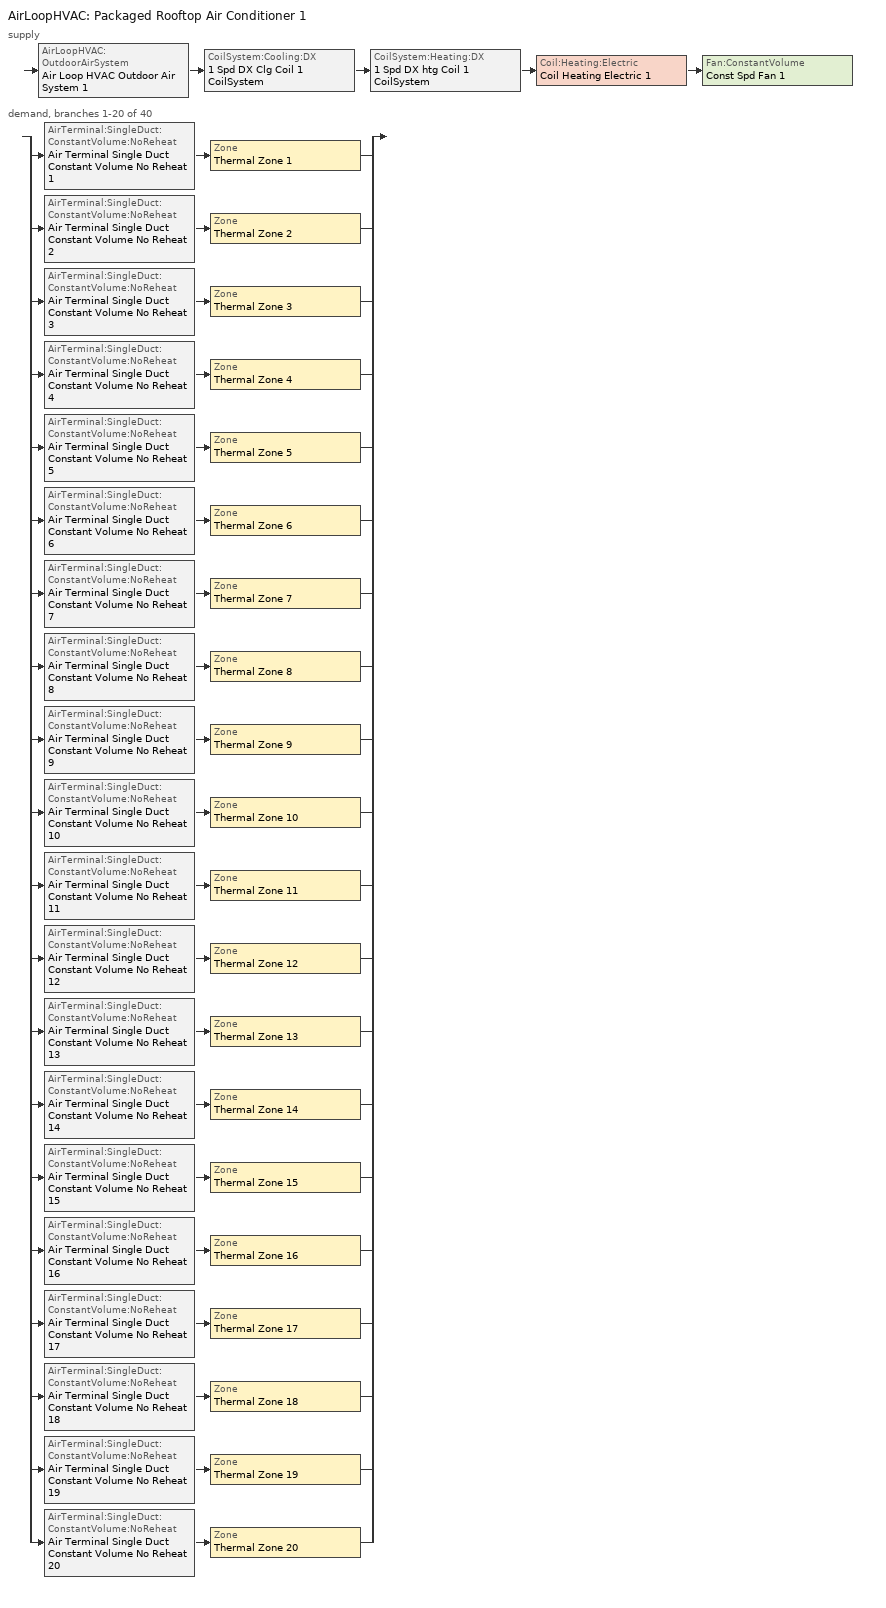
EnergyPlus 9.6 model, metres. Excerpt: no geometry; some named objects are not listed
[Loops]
AirLoopHVAC 'Packaged Rooftop Air Conditioner 1'
 supply: AirLoopHVAC:OutdoorAirSystem 'Air Loop HVAC Outdoor Air System 1' > CoilSystem:Cooling:DX '1 Spd DX Clg Coil 1 CoilSystem' > CoilSystem:Heating:DX '1 Spd DX htg Coil 1 CoilSystem' > Coil:Heating:Electric 'Coil Heating Electric 1' > Fan:ConstantVolume 'Const Spd Fan 1'
 demand, branches 1-20 of 40: split
  | AirTerminal:SingleDuct:ConstantVolume:NoReheat 'Air Terminal Single Duct Constant Volume No Reheat 1' > Zone 'Thermal Zone 1'
  | AirTerminal:SingleDuct:ConstantVolume:NoReheat 'Air Terminal Single Duct Constant Volume No Reheat 2' > Zone 'Thermal Zone 2'
  | AirTerminal:SingleDuct:ConstantVolume:NoReheat 'Air Terminal Single Duct Constant Volume No Reheat 3' > Zone 'Thermal Zone 3'
  | AirTerminal:SingleDuct:ConstantVolume:NoReheat 'Air Terminal Single Duct Constant Volume No Reheat 4' > Zone 'Thermal Zone 4'
  | AirTerminal:SingleDuct:ConstantVolume:NoReheat 'Air Terminal Single Duct Constant Volume No Reheat 5' > Zone 'Thermal Zone 5'
  | AirTerminal:SingleDuct:ConstantVolume:NoReheat 'Air Terminal Single Duct Constant Volume No Reheat 6' > Zone 'Thermal Zone 6'
  | AirTerminal:SingleDuct:ConstantVolume:NoReheat 'Air Terminal Single Duct Constant Volume No Reheat 7' > Zone 'Thermal Zone 7'
  | AirTerminal:SingleDuct:ConstantVolume:NoReheat 'Air Terminal Single Duct Constant Volume No Reheat 8' > Zone 'Thermal Zone 8'
  | AirTerminal:SingleDuct:ConstantVolume:NoReheat 'Air Terminal Single Duct Constant Volume No Reheat 9' > Zone 'Thermal Zone 9'
  | AirTerminal:SingleDuct:ConstantVolume:NoReheat 'Air Terminal Single Duct Constant Volume No Reheat 10' > Zone 'Thermal Zone 10'
  | AirTerminal:SingleDuct:ConstantVolume:NoReheat 'Air Terminal Single Duct Constant Volume No Reheat 11' > Zone 'Thermal Zone 11'
  | AirTerminal:SingleDuct:ConstantVolume:NoReheat 'Air Terminal Single Duct Constant Volume No Reheat 12' > Zone 'Thermal Zone 12'
  | AirTerminal:SingleDuct:ConstantVolume:NoReheat 'Air Terminal Single Duct Constant Volume No Reheat 13' > Zone 'Thermal Zone 13'
  | AirTerminal:SingleDuct:ConstantVolume:NoReheat 'Air Terminal Single Duct Constant Volume No Reheat 14' > Zone 'Thermal Zone 14'
  | AirTerminal:SingleDuct:ConstantVolume:NoReheat 'Air Terminal Single Duct Constant Volume No Reheat 15' > Zone 'Thermal Zone 15'
  | AirTerminal:SingleDuct:ConstantVolume:NoReheat 'Air Terminal Single Duct Constant Volume No Reheat 16' > Zone 'Thermal Zone 16'
  | AirTerminal:SingleDuct:ConstantVolume:NoReheat 'Air Terminal Single Duct Constant Volume No Reheat 17' > Zone 'Thermal Zone 17'
  | AirTerminal:SingleDuct:ConstantVolume:NoReheat 'Air Terminal Single Duct Constant Volume No Reheat 18' > Zone 'Thermal Zone 18'
  | AirTerminal:SingleDuct:ConstantVolume:NoReheat 'Air Terminal Single Duct Constant Volume No Reheat 19' > Zone 'Thermal Zone 19'
  | AirTerminal:SingleDuct:ConstantVolume:NoReheat 'Air Terminal Single Duct Constant Volume No Reheat 20' > Zone 'Thermal Zone 20'
[Controller:MechanicalVentilation]
Controller Mechanical Ventilation 1: Availability Schedule=Always On Discrete; Demand Controlled Ventilation=No; System Outdoor Air Method=ZoneSum; Zone or ZoneList Name 1=Thermal Zone 1; Design Specification Outdoor Air Object Name 1=Ventilation 1; Zone or ZoneList Name 2=Thermal Zone 2; Design Specification Outdoor Air Object Name 2=Ventilation 2; Zone or ZoneList Name 3=Thermal Zone 3; Design Specification Outdoor Air Object Name 3=Ventilation 3; Zone or ZoneList Name 4=Thermal Zone 4; Design Specification Outdoor Air Object Name 4=Ventilation 4; Zone or ZoneList Name 5=Thermal Zone 5; Design Specification Outdoor Air Object Name 5=Ventilation 5; Zone or ZoneList Name 6=Thermal Zone 6; Design Specification Outdoor Air Object Name 6=Ventilation 6; Zone or ZoneList Name 7=Thermal Zone 7; Design Specification Outdoor Air Object Name 7=Ventilation 7; Zone or ZoneList Name 8=Thermal Zone 8; Design Specification Outdoor Air Object Name 8=Ventilation 8; Zone or ZoneList Name 9=Thermal Zone 9; Design Specification Outdoor Air Object Name 9=Ventilation 9; Zone or ZoneList Name 10=Thermal Zone 10; Design Specification Outdoor Air Object Name 10=Ventilation 10; Zone or ZoneList Name 11=Thermal Zone 11; Design Specification Outdoor Air Object Name 11=Ventilation 11; Zone or ZoneList Name 12=Thermal Zone 12; Design Specification Outdoor Air Object Name 12=Ventilation 12; Zone or ZoneList Name 13=Thermal Zone 13; Design Specification Outdoor Air Object Name 13=Ventilation 13; Zone or ZoneList Name 14=Thermal Zone 14; Design Specification Outdoor Air Object Name 14=Ventilation 14; Zone or ZoneList Name 15=Thermal Zone 15; Design Specification Outdoor Air Object Name 15=Ventilation 15; Zone or ZoneList Name 16=Thermal Zone 16; Design Specification Outdoor Air Object Name 16=Ventilation 16; Zone or ZoneList Name 17=Thermal Zone 17; Design Specification Outdoor Air Object Name 17=Ventilation 17; Zone or ZoneList Name 18=Thermal Zone 18; Design Specification Outdoor Air Object Name 18=Ventilation 18; Zone or ZoneList Name 19=Thermal Zone 19; Design Specification Outdoor Air Object Name 19=Ventilation 19; Zone or ZoneList Name 20=Thermal Zone 20; Design Specification Outdoor Air Object Name 20=Ventilation 20; Zone or ZoneList Name 21=Thermal Zone 21; Design Specification Outdoor Air Object Name 21=Ventilation 21; Zone or ZoneList Name 22=Thermal Zone 22; Design Specification Outdoor Air Object Name 22=Ventilation 22; Zone or ZoneList Name 23=Thermal Zone 23; Design Specification Outdoor Air Object Name 23=Ventilation 23; Zone or ZoneList Name 24=Thermal Zone 24; Design Specification Outdoor Air Object Name 24=Ventilation 24; Zone or ZoneList Name 25=Thermal Zone 25; Design Specification Outdoor Air Object Name 25=Ventilation 25; Zone or ZoneList Name 26=Thermal Zone 26; Design Specification Outdoor Air Object Name 26=Ventilation 26; Zone or ZoneList Name 27=Thermal Zone 27; Design Specification Outdoor Air Object Name 27=Ventilation 27; Zone or ZoneList Name 28=Thermal Zone 28; Design Specification Outdoor Air Object Name 28=Ventilation 28; Zone or ZoneList Name 29=Thermal Zone 29; Design Specification Outdoor Air Object Name 29=Ventilation 29; Zone or ZoneList Name 30=Thermal Zone 30; Design Specification Outdoor Air Object Name 30=Ventilation 30; Zone or ZoneList Name 31=Thermal Zone 31; Design Specification Outdoor Air Object Name 31=Ventilation 31; Zone or ZoneList Name 32=Thermal Zone 32; Design Specification Outdoor Air Object Name 32=Ventilation 32; Zone or ZoneList Name 33=Thermal Zone 33; Design Specification Outdoor Air Object Name 33=Ventilation 33; Zone or ZoneList Name 34=Thermal Zone 34; Design Specification Outdoor Air Object Name 34=Ventilation 34; Zone or ZoneList Name 35=Thermal Zone 35; Design Specification Outdoor Air Object Name 35=Ventilation 35; Zone or ZoneList Name 36=Thermal Zone 36; Design Specification Outdoor Air Object Name 36=Ventilation 36; Zone or ZoneList Name 37=Thermal Zone 37; Design Specification Outdoor Air Object Name 37=Ventilation 37; Zone or ZoneList Name 38=Thermal Zone 38; Design Specification Outdoor Air Object Name 38=Ventilation 38; Zone or ZoneList Name 39=Thermal Zone 39; Design Specification Outdoor Air Object Name 39=Ventilation 39; Zone or ZoneList Name 40=Thermal Zone 40; Design Specification Outdoor Air Object Name 40=Ventilation 40
[AirLoopHVAC]
Packaged Rooftop Air Conditioner 1: Design Supply Air Flow Rate m3/s=AutoSize; Design Return Air Flow Fraction of Supply Air Flow=1
[Sizing:System]
Packaged Rooftop Air Conditioner 1: Type of Load to Size On=Sensible; Design Outdoor Air Flow Rate m3/s=Autosize; Central Heating Maximum System Air Flow Ratio=0.3; Preheat Design Temperature C=7; Preheat Design Humidity Ratio kgWater/kgDryAir=0.008; Precool Design Temperature C=12.8; Precool Design Humidity Ratio kgWater/kgDryAir=0.008; Central Cooling Design Supply Air Temperature C=14; Central Heating Design Supply Air Temperature C=45; Type of Zone Sum to Use=NonCoincident; 100% Outdoor Air in Cooling=Yes; 100% Outdoor Air in Heating=Yes; Central Cooling Design Supply Air Humidity Ratio kgWater/kgDryAir=0.0085; Central Heating Design Supply Air Humidity Ratio kgWater/kgDryAir=0.008; Cooling Supply Air Flow Rate Method=DesignDay; Cooling Supply Air Flow Rate m3/s=0; Cooling Supply Air Flow Rate Per Floor Area m3/s-m2=0.00996765; Cooling Fraction of Autosized Cooling Supply Air Flow Rate=1; Cooling Supply Air Flow Rate Per Unit Cooling Capacity m3/s-W=3.94755e-05; Heating Supply Air Flow Rate Method=DesignDay; Heating Supply Air Flow Rate m3/s=0; Heating Supply Air Flow Rate Per Floor Area m3/s-m2=0.00996765; Heating Fraction of Autosized Heating Supply Air Flow Rate=1; Heating Fraction of Autosized Cooling Supply Air Flow Rate=1; Heating Supply Air Flow Rate Per Unit Heating Capacity m3/s-W=3.15882e-05; System Outdoor Air Method=ZoneSum; Zone Maximum Outdoor Air Fraction dimensionless=1; Cooling Design Capacity Method=CoolingDesignCapacity; Cooling Design Capacity W=Autosize; Cooling Design Capacity Per Floor Area W/m2=234.7; Fraction of Autosized Cooling Design Capacity=1; Heating Design Capacity Method=HeatingDesignCapacity; Heating Design Capacity W=Autosize; Heating Design Capacity Per Floor Area W/m2=157; Fraction of Autosized Heating Design Capacity=1; Central Cooling Capacity Control Method=OnOff; Occupant Diversity=Autosize
[Controller:OutdoorAir]
Controller Outdoor Air 1: Minimum Outdoor Air Flow Rate m3/s=0; Maximum Outdoor Air Flow Rate m3/s=Autosize; Economizer Control Type=NoEconomizer; Economizer Control Action Type=ModulateFlow; Economizer Maximum Limit Dry-Bulb Temperature C=28; Economizer Maximum Limit Enthalpy J/kg=64000; Economizer Minimum Limit Dry-Bulb Temperature C=-100; Lockout Type=NoLockout; Minimum Limit Type=FixedMinimum; Mechanical Ventilation Controller=Controller Mechanical Ventilation 1; High Humidity Control=No; Control High Indoor Humidity Based on Outdoor Humidity Ratio=Yes; Heat Recovery Bypass Control Type=BypassWhenWithinEconomizerLimits
[SetpointManager:MixedAir] Control Variable=Temperature
Name | Setpoint Node or NodeList
Node Air Deck Mixed 1 OS Default SPM | Node Air Deck Mixed 1
Node Air Deck Cooling 1 OS Default SPM | Node Air Deck Cooling 1
Node Air Deck Heating 1 OS Default SPM | Node Air Deck Heating 1
Node Air Deck Elec Heating 1 OS Default SPM | Node Air Deck Elec Heating 1
[CoilSystem:Cooling:DX]
1 Spd DX Clg Coil 1 CoilSystem: Availability Schedule=Always On Discrete hvac_library; Cooling Coil=1 Spd DX Clg Coil 1
[Coil:Cooling:DX:SingleSpeed]
1 Spd DX Clg Coil 1: Availability Schedule=Always On Discrete hvac_library; Gross Rated Total Cooling Capacity W=Autosize; Gross Rated Sensible Heat Ratio=Autosize; Gross Rated Cooling COP W/W=3.45; Rated Air Flow Rate m3/s=Autosize; Rated Evaporator Fan Power Per Volume Flow Rate W/(m3/s)=773.3; Total Cooling Capacity Function of Temperature Curve=OS:Curve:Biquadratic 1; Total Cooling Capacity Function of Flow Fraction Curve=OS:Curve:Quadratic 1; Energy Input Ratio Function of Temperature Curve=OS:Curve:Biquadratic 2; Energy Input Ratio Function of Flow Fraction Curve=OS:Curve:Quadratic 2; Part Load Fraction Correlation Curve=OS:Curve:Quadratic 3; Minimum Outdoor Dry-Bulb Temperature for Compressor Operation C=-25; Condenser Type=AirCooled; Evaporative Condenser Effectiveness=0; Evaporative Condenser Air Flow Rate m3/s=Autosize; Evaporative Condenser Pump Rated Power Consumption W=Autosize; Crankcase Heater Capacity W=0; Maximum Outdoor Dry-Bulb Temperature for Crankcase Heater Operation C=0; Basin Heater Capacity W/K=0; Basin Heater Setpoint Temperature C=10
[CoilSystem:Heating:DX]
1 Spd DX htg Coil 1 CoilSystem: Availability Schedule=Always On Discrete hvac_library; Heating Coil=1 Spd DX htg Coil 1
[Coil:Heating:DX:SingleSpeed]
1 Spd DX htg Coil 1: Availability Schedule=Always On Discrete hvac_library; Gross Rated Heating Capacity W=Autosize; Gross Rated Heating COP W/W=3.8; Rated Air Flow Rate m3/s=Autosize; Rated Supply Fan Power Per Volume Flow Rate W/(m3/s)=773.3; Heating Capacity Function of Temperature Curve=Curve Cubic 1; Heating Capacity Function of Flow Fraction Curve=Curve Cubic 2; Energy Input Ratio Function of Temperature Curve=Curve Cubic 3; Energy Input Ratio Function of Flow Fraction Curve=Curve Quadratic 4; Part Load Fraction Correlation Curve=Curve Quadratic 5; Minimum Outdoor Dry-Bulb Temperature for Compressor Operation C=-8; Maximum Outdoor Dry-Bulb Temperature for Defrost Operation C=5; Crankcase Heater Capacity W=0; Maximum Outdoor Dry-Bulb Temperature for Crankcase Heater Operation C=10; Defrost Strategy=Resistive; Defrost Control=Timed; Defrost Time Period Fraction=0.166667; Resistive Defrost Heater Capacity W=2000
[Coil:Heating:Electric]
Coil Heating Electric 1: Availability Schedule=Always On Discrete hvac_library; Efficiency=1; Nominal Capacity W=Autosize
[Fan:ConstantVolume]
Const Spd Fan 1: Availability Schedule=Always On Discrete; Fan Total Efficiency=0.75; Pressure Rise Pa=900; Maximum Flow Rate m3/s=Autosize; Motor Efficiency=0.9; Motor In Airstream Fraction=1
[SetpointManager:SingleZone:Reheat]
Setpoint Manager Single Zone Reheat 1: Control Variable=Temperature; Minimum Supply Air Temperature C=-99; Maximum Supply Air Temperature C=99; Control Zone=Thermal Zone 1; Setpoint Node or NodeList=Node Air Deck Supply 1
[ZoneControl:Thermostat] Temperature Difference Between Cutout And Setpoint deltaC=0
Name | Zone or ZoneList | Control Type Schedule | Control 1
Thermal Zone 1 Thermostat | Thermal Zone 1 | Thermal Zone 1 Thermostat Schedule | Thermostat Setpoint Dual Setpoint 1
Thermal Zone 2 Thermostat | Thermal Zone 2 | Thermal Zone 2 Thermostat Schedule | Thermostat Setpoint Dual Setpoint 2
Thermal Zone 3 Thermostat | Thermal Zone 3 | Thermal Zone 3 Thermostat Schedule | Thermostat Setpoint Dual Setpoint 3
Thermal Zone 4 Thermostat | Thermal Zone 4 | Thermal Zone 4 Thermostat Schedule | Thermostat Setpoint Dual Setpoint 4
Thermal Zone 5 Thermostat | Thermal Zone 5 | Thermal Zone 5 Thermostat Schedule | Thermostat Setpoint Dual Setpoint 5
Thermal Zone 6 Thermostat | Thermal Zone 6 | Thermal Zone 6 Thermostat Schedule | Thermostat Setpoint Dual Setpoint 6
Thermal Zone 7 Thermostat | Thermal Zone 7 | Thermal Zone 7 Thermostat Schedule | Thermostat Setpoint Dual Setpoint 7
Thermal Zone 8 Thermostat | Thermal Zone 8 | Thermal Zone 8 Thermostat Schedule | Thermostat Setpoint Dual Setpoint 8
Thermal Zone 9 Thermostat | Thermal Zone 9 | Thermal Zone 9 Thermostat Schedule | Thermostat Setpoint Dual Setpoint 9
Thermal Zone 10 Thermostat | Thermal Zone 10 | Thermal Zone 10 Thermostat Schedule | Thermostat Setpoint Dual Setpoint 10
Thermal Zone 11 Thermostat | Thermal Zone 11 | Thermal Zone 11 Thermostat Schedule | Thermostat Setpoint Dual Setpoint 11
Thermal Zone 12 Thermostat | Thermal Zone 12 | Thermal Zone 12 Thermostat Schedule | Thermostat Setpoint Dual Setpoint 12
Thermal Zone 13 Thermostat | Thermal Zone 13 | Thermal Zone 13 Thermostat Schedule | Thermostat Setpoint Dual Setpoint 13
Thermal Zone 14 Thermostat | Thermal Zone 14 | Thermal Zone 14 Thermostat Schedule | Thermostat Setpoint Dual Setpoint 14
Thermal Zone 15 Thermostat | Thermal Zone 15 | Thermal Zone 15 Thermostat Schedule | Thermostat Setpoint Dual Setpoint 15
Thermal Zone 16 Thermostat | Thermal Zone 16 | Thermal Zone 16 Thermostat Schedule | Thermostat Setpoint Dual Setpoint 16
Thermal Zone 17 Thermostat | Thermal Zone 17 | Thermal Zone 17 Thermostat Schedule | Thermostat Setpoint Dual Setpoint 17
Thermal Zone 18 Thermostat | Thermal Zone 18 | Thermal Zone 18 Thermostat Schedule | Thermostat Setpoint Dual Setpoint 18
Thermal Zone 19 Thermostat | Thermal Zone 19 | Thermal Zone 19 Thermostat Schedule | Thermostat Setpoint Dual Setpoint 19
Thermal Zone 20 Thermostat | Thermal Zone 20 | Thermal Zone 20 Thermostat Schedule | Thermostat Setpoint Dual Setpoint 20
[ThermostatSetpoint:DualSetpoint]
Name | Heating Setpoint Temperature Schedule | Cooling Setpoint Temperature Schedule
Thermostat Setpoint Dual Setpoint 1 | HtgSetp 1 | ClgSetp 1
Thermostat Setpoint Dual Setpoint 2 | HtgSetp 2 | ClgSetp 2
Thermostat Setpoint Dual Setpoint 3 | HtgSetp 3 | ClgSetp 3
Thermostat Setpoint Dual Setpoint 4 | HtgSetp 4 | ClgSetp 4
Thermostat Setpoint Dual Setpoint 5 | HtgSetp 5 | ClgSetp 5
Thermostat Setpoint Dual Setpoint 6 | HtgSetp 6 | ClgSetp 6
Thermostat Setpoint Dual Setpoint 7 | HtgSetp 7 | ClgSetp 7
Thermostat Setpoint Dual Setpoint 8 | HtgSetp 8 | ClgSetp 8
Thermostat Setpoint Dual Setpoint 9 | HtgSetp 9 | ClgSetp 9
Thermostat Setpoint Dual Setpoint 10 | HtgSetp 10 | ClgSetp 10
Thermostat Setpoint Dual Setpoint 11 | HtgSetp 11 | ClgSetp 11
Thermostat Setpoint Dual Setpoint 12 | HtgSetp 12 | ClgSetp 12
Thermostat Setpoint Dual Setpoint 13 | HtgSetp 13 | ClgSetp 13
Thermostat Setpoint Dual Setpoint 14 | HtgSetp 14 | ClgSetp 14
Thermostat Setpoint Dual Setpoint 15 | HtgSetp 15 | ClgSetp 15
Thermostat Setpoint Dual Setpoint 16 | HtgSetp 16 | ClgSetp 16
Thermostat Setpoint Dual Setpoint 17 | HtgSetp 17 | ClgSetp 17
Thermostat Setpoint Dual Setpoint 18 | HtgSetp 18 | ClgSetp 18
Thermostat Setpoint Dual Setpoint 19 | HtgSetp 19 | ClgSetp 19
Thermostat Setpoint Dual Setpoint 20 | HtgSetp 20 | ClgSetp 20
[AirTerminal:SingleDuct:ConstantVolume:NoReheat] Availability Schedule=Always On Discrete; Maximum Air Flow Rate m3/s=AutoSize
Air Terminal Single Duct Constant Volume No Reheat 1; Air Terminal Single Duct Constant Volume No Reheat 2; Air Terminal Single Duct Constant Volume No Reheat 3; Air Terminal Single Duct Constant Volume No Reheat 4; Air Terminal Single Duct Constant Volume No Reheat 5; Air Terminal Single Duct Constant Volume No Reheat 6; Air Terminal Single Duct Constant Volume No Reheat 7; Air Terminal Single Duct Constant Volume No Reheat 8; Air Terminal Single Duct Constant Volume No Reheat 9; Air Terminal Single Duct Constant Volume No Reheat 10; Air Terminal Single Duct Constant Volume No Reheat 11; Air Terminal Single Duct Constant Volume No Reheat 12; Air Terminal Single Duct Constant Volume No Reheat 13; Air Terminal Single Duct Constant Volume No Reheat 14; Air Terminal Single Duct Constant Volume No Reheat 15; Air Terminal Single Duct Constant Volume No Reheat 16; Air Terminal Single Duct Constant Volume No Reheat 17; Air Terminal Single Duct Constant Volume No Reheat 18; Air Terminal Single Duct Constant Volume No Reheat 19; Air Terminal Single Duct Constant Volume No Reheat 20
[Zone equipment]
Thermal Zone 1: Air Terminal Single Duct Constant Volume No Reheat 1
Thermal Zone 2: Air Terminal Single Duct Constant Volume No Reheat 2
Thermal Zone 3: Air Terminal Single Duct Constant Volume No Reheat 3
Thermal Zone 4: Air Terminal Single Duct Constant Volume No Reheat 4
Thermal Zone 5: Air Terminal Single Duct Constant Volume No Reheat 5
Thermal Zone 6: Air Terminal Single Duct Constant Volume No Reheat 6
Thermal Zone 7: Air Terminal Single Duct Constant Volume No Reheat 7
Thermal Zone 8: Air Terminal Single Duct Constant Volume No Reheat 8
Thermal Zone 9: Air Terminal Single Duct Constant Volume No Reheat 9
Thermal Zone 10: Air Terminal Single Duct Constant Volume No Reheat 10
Thermal Zone 11: Air Terminal Single Duct Constant Volume No Reheat 11
Thermal Zone 12: Air Terminal Single Duct Constant Volume No Reheat 12
Thermal Zone 13: Air Terminal Single Duct Constant Volume No Reheat 13
Thermal Zone 14: Air Terminal Single Duct Constant Volume No Reheat 14
Thermal Zone 15: Air Terminal Single Duct Constant Volume No Reheat 15
Thermal Zone 16: Air Terminal Single Duct Constant Volume No Reheat 16
Thermal Zone 17: Air Terminal Single Duct Constant Volume No Reheat 17
Thermal Zone 18: Air Terminal Single Duct Constant Volume No Reheat 18
Thermal Zone 19: Air Terminal Single Duct Constant Volume No Reheat 19
Thermal Zone 20: Air Terminal Single Duct Constant Volume No Reheat 20
[Sizing:Zone] Zone Cooling Design Supply Air Temperature Input Method=SupplyAirTemperature; Zone Cooling Design Supply Air Temperature C=14; Zone Cooling Design Supply Air Temperature Difference deltaC=11.11; Zone Heating Design Supply Air Temperature Input Method=SupplyAirTemperature; Zone Heating Design Supply Air Temperature C=45; Zone Heating Design Supply Air Temperature Difference deltaC=11.11; Zone Cooling Design Supply Air Humidity Ratio kgWater/kgDryAir=0.0085; Zone Heating Design Supply Air Humidity Ratio kgWater/kgDryAir=0.008; Cooling Design Air Flow Method=DesignDay; Cooling Design Air Flow Rate m3/s=0; Cooling Minimum Air Flow per Zone Floor Area m3/s-m2=0.000762; Cooling Minimum Air Flow m3/s=0; Cooling Minimum Air Flow Fraction=0; Heating Design Air Flow Method=DesignDay; Heating Design Air Flow Rate m3/s=0; Heating Maximum Air Flow per Zone Floor Area m3/s-m2=0.002032; Heating Maximum Air Flow m3/s=0.141576; Heating Maximum Air Flow Fraction=0.3; Account for Dedicated Outdoor Air System=No
Name | Design Specification Outdoor Air Object
Thermal Zone 1 | Ventilation 1
Thermal Zone 2 | Ventilation 2
Thermal Zone 3 | Ventilation 3
Thermal Zone 4 | Ventilation 4
Thermal Zone 5 | Ventilation 5
Thermal Zone 6 | Ventilation 6
Thermal Zone 7 | Ventilation 7
Thermal Zone 8 | Ventilation 8
Thermal Zone 9 | Ventilation 9
Thermal Zone 10 | Ventilation 10
Thermal Zone 11 | Ventilation 11
Thermal Zone 12 | Ventilation 12
Thermal Zone 13 | Ventilation 13
Thermal Zone 14 | Ventilation 14
Thermal Zone 15 | Ventilation 15
Thermal Zone 16 | Ventilation 16
Thermal Zone 17 | Ventilation 17
Thermal Zone 18 | Ventilation 18
Thermal Zone 19 | Ventilation 19
Thermal Zone 20 | Ventilation 20
[DesignSpecification:OutdoorAir] Outdoor Air Method=Sum; Outdoor Air Flow per Person m3/s-person=0; Outdoor Air Flow per Zone Floor Area m3/s-m2=0; Outdoor Air Flow per Zone m3/s=0; Outdoor Air Flow Air Changes per Hour 1/hr=1.2
Ventilation 1; Ventilation 2; Ventilation 3; Ventilation 4; Ventilation 5; Ventilation 6; Ventilation 7; Ventilation 8; Ventilation 9; Ventilation 10; Ventilation 11; Ventilation 12; Ventilation 13; Ventilation 14; Ventilation 15; Ventilation 16; Ventilation 17; Ventilation 18; Ventilation 19; Ventilation 20; Ventilation 21; Ventilation 22; Ventilation 23; Ventilation 24; Ventilation 25; Ventilation 26; Ventilation 27; Ventilation 28; Ventilation 29; Ventilation 30; Ventilation 31; Ventilation 32; Ventilation 33; Ventilation 34; Ventilation 35; Ventilation 36; Ventilation 37; Ventilation 38; Ventilation 39; Ventilation 40
[Schedule:Day:Interval]
HtgSetp Summer Design Day 1; HtgSetp Summer Design Day 2; HtgSetp Summer Design Day 3; HtgSetp Summer Design Day 4; HtgSetp Summer Design Day 5; HtgSetp Summer Design Day 6; HtgSetp Summer Design Day 7; HtgSetp Summer Design Day 8; HtgSetp Summer Design Day 9; HtgSetp Summer Design Day 10; HtgSetp Summer Design Day 11; HtgSetp Summer Design Day 12; HtgSetp Summer Design Day 13; HtgSetp Summer Design Day 14; HtgSetp Summer Design Day 15; HtgSetp Summer Design Day 16; HtgSetp Summer Design Day 17; HtgSetp Summer Design Day 18; HtgSetp Summer Design Day 19; HtgSetp Summer Design Day 20: No, 24:00, 15.6
HtgSetp Winter Design Day 1; HtgSetp Winter Design Day 2; HtgSetp Winter Design Day 3; HtgSetp Winter Design Day 4; HtgSetp Winter Design Day 5; HtgSetp Winter Design Day 6; HtgSetp Winter Design Day 7; HtgSetp Winter Design Day 8; HtgSetp Winter Design Day 9; HtgSetp Winter Design Day 10; HtgSetp Winter Design Day 11; HtgSetp Winter Design Day 12; HtgSetp Winter Design Day 13; HtgSetp Winter Design Day 14; HtgSetp Winter Design Day 15; HtgSetp Winter Design Day 16; HtgSetp Winter Design Day 17; HtgSetp Winter Design Day 18; HtgSetp Winter Design Day 19; HtgSetp Winter Design Day 20: No, 24:00, 21
ClgSetp Summer Design Day 1; ClgSetp Summer Design Day 2; ClgSetp Summer Design Day 3; ClgSetp Summer Design Day 4; ClgSetp Summer Design Day 5; ClgSetp Summer Design Day 6; ClgSetp Summer Design Day 7; ClgSetp Summer Design Day 8; ClgSetp Summer Design Day 9; ClgSetp Summer Design Day 10; ClgSetp Summer Design Day 11; ClgSetp Summer Design Day 12; ClgSetp Summer Design Day 13; ClgSetp Summer Design Day 14; ClgSetp Summer Design Day 15; ClgSetp Summer Design Day 16; ClgSetp Summer Design Day 17; ClgSetp Summer Design Day 18; ClgSetp Summer Design Day 19; ClgSetp Summer Design Day 20: No, 06:00, 26.7, 22:00, 24, 24:00, 26.7
ClgSetp Winter Design Day 1; ClgSetp Winter Design Day 2; ClgSetp Winter Design Day 3; ClgSetp Winter Design Day 4; ClgSetp Winter Design Day 5; ClgSetp Winter Design Day 6; ClgSetp Winter Design Day 7; ClgSetp Winter Design Day 8; ClgSetp Winter Design Day 9; ClgSetp Winter Design Day 10; ClgSetp Winter Design Day 11; ClgSetp Winter Design Day 12; ClgSetp Winter Design Day 13; ClgSetp Winter Design Day 14; ClgSetp Winter Design Day 15; ClgSetp Winter Design Day 16; ClgSetp Winter Design Day 17; ClgSetp Winter Design Day 18; ClgSetp Winter Design Day 19; ClgSetp Winter Design Day 20: No, 24:00, 26.7
ClgSetp Default Schedule 1; ClgSetp Default Schedule 2; ClgSetp Default Schedule 3; ClgSetp Default Schedule 4; ClgSetp Default Schedule 5; ClgSetp Default Schedule 6; ClgSetp Default Schedule 7; ClgSetp Default Schedule 8; ClgSetp Default Schedule 9; ClgSetp Default Schedule 10; ClgSetp Default Schedule 11; ClgSetp Default Schedule 12; ClgSetp Default Schedule 13; ClgSetp Default Schedule 14; ClgSetp Default Schedule 15; ClgSetp Default Schedule 16; ClgSetp Default Schedule 17; ClgSetp Default Schedule 18; ClgSetp Default Schedule 19; ClgSetp Default Schedule 20: Temperature 37, No, 01:00, 27, 02:00, 27, 03:00, 27, 04:00, 27, 05:00, 27, 06:00, 27, 07:00, 27, 08:00, 27, 09:00, 27, 10:00, 27, 11:00, 27, 12:00, 27, 13:00, 27, 14:00, 27, 15:00, 27, 16:00, 27, 17:00, 27, 18:00, 27, 19:00, 27, 20:00, 27, 21:00, 27, 22:00, 27, 23:00, 27, 24:00, 27
HtgSetp Default Schedule 1; HtgSetp Default Schedule 2; HtgSetp Default Schedule 3; HtgSetp Default Schedule 4; HtgSetp Default Schedule 5; HtgSetp Default Schedule 6; HtgSetp Default Schedule 7; HtgSetp Default Schedule 8; HtgSetp Default Schedule 9; HtgSetp Default Schedule 10; HtgSetp Default Schedule 11; HtgSetp Default Schedule 12; HtgSetp Default Schedule 13; HtgSetp Default Schedule 14; HtgSetp Default Schedule 15; HtgSetp Default Schedule 16; HtgSetp Default Schedule 17; HtgSetp Default Schedule 18; HtgSetp Default Schedule 19; HtgSetp Default Schedule 20: Temperature 36, No, 01:00, 18, 02:00, 18, 03:00, 18, 04:00, 18, 05:00, 18, 06:00, 18, 07:00, 18, 08:00, 18, 09:00, 18, 10:00, 18, 11:00, 18, 12:00, 18, 13:00, 18, 14:00, 18, 15:00, 18, 16:00, 18, 17:00, 18, 18:00, 18, 19:00, 18, 20:00, 18, 21:00, 18, 22:00, 18, 23:00, 18, 24:00, 18
[Schedule:Week:Daily]
HtgSetp 1 Week Rule - Jan1-Dec31: HtgSetp Default Schedule 1, HtgSetp Default Schedule 1, HtgSetp Default Schedule 1, HtgSetp Default Schedule 1, HtgSetp Default Schedule 1, HtgSetp Default Schedule 1, HtgSetp Default Schedule 1, HtgSetp Default Schedule 1, HtgSetp Summer Design Day 1, HtgSetp Winter Design Day 1, HtgSetp Default Schedule 1, HtgSetp Default Schedule 1
ClgSetp 1 Week Rule - Jan1-Dec31: ClgSetp Default Schedule 1, ClgSetp Default Schedule 1, ClgSetp Default Schedule 1, ClgSetp Default Schedule 1, ClgSetp Default Schedule 1, ClgSetp Default Schedule 1, ClgSetp Default Schedule 1, ClgSetp Default Schedule 1, ClgSetp Summer Design Day 1, ClgSetp Winter Design Day 1, ClgSetp Default Schedule 1, ClgSetp Default Schedule 1
HtgSetp 2 Week Rule - Jan1-Dec31: HtgSetp Default Schedule 2, HtgSetp Default Schedule 2, HtgSetp Default Schedule 2, HtgSetp Default Schedule 2, HtgSetp Default Schedule 2, HtgSetp Default Schedule 2, HtgSetp Default Schedule 2, HtgSetp Default Schedule 2, HtgSetp Summer Design Day 2, HtgSetp Winter Design Day 2, HtgSetp Default Schedule 2, HtgSetp Default Schedule 2
ClgSetp 2 Week Rule - Jan1-Dec31: ClgSetp Default Schedule 2, ClgSetp Default Schedule 2, ClgSetp Default Schedule 2, ClgSetp Default Schedule 2, ClgSetp Default Schedule 2, ClgSetp Default Schedule 2, ClgSetp Default Schedule 2, ClgSetp Default Schedule 2, ClgSetp Summer Design Day 2, ClgSetp Winter Design Day 2, ClgSetp Default Schedule 2, ClgSetp Default Schedule 2
HtgSetp 3 Week Rule - Jan1-Dec31: HtgSetp Default Schedule 3, HtgSetp Default Schedule 3, HtgSetp Default Schedule 3, HtgSetp Default Schedule 3, HtgSetp Default Schedule 3, HtgSetp Default Schedule 3, HtgSetp Default Schedule 3, HtgSetp Default Schedule 3, HtgSetp Summer Design Day 3, HtgSetp Winter Design Day 3, HtgSetp Default Schedule 3, HtgSetp Default Schedule 3
ClgSetp 3 Week Rule - Jan1-Dec31: ClgSetp Default Schedule 3, ClgSetp Default Schedule 3, ClgSetp Default Schedule 3, ClgSetp Default Schedule 3, ClgSetp Default Schedule 3, ClgSetp Default Schedule 3, ClgSetp Default Schedule 3, ClgSetp Default Schedule 3, ClgSetp Summer Design Day 3, ClgSetp Winter Design Day 3, ClgSetp Default Schedule 3, ClgSetp Default Schedule 3
HtgSetp 4 Week Rule - Jan1-Dec31: HtgSetp Default Schedule 4, HtgSetp Default Schedule 4, HtgSetp Default Schedule 4, HtgSetp Default Schedule 4, HtgSetp Default Schedule 4, HtgSetp Default Schedule 4, HtgSetp Default Schedule 4, HtgSetp Default Schedule 4, HtgSetp Summer Design Day 4, HtgSetp Winter Design Day 4, HtgSetp Default Schedule 4, HtgSetp Default Schedule 4
ClgSetp 4 Week Rule - Jan1-Dec31: ClgSetp Default Schedule 4, ClgSetp Default Schedule 4, ClgSetp Default Schedule 4, ClgSetp Default Schedule 4, ClgSetp Default Schedule 4, ClgSetp Default Schedule 4, ClgSetp Default Schedule 4, ClgSetp Default Schedule 4, ClgSetp Summer Design Day 4, ClgSetp Winter Design Day 4, ClgSetp Default Schedule 4, ClgSetp Default Schedule 4
HtgSetp 5 Week Rule - Jan1-Dec31: HtgSetp Default Schedule 5, HtgSetp Default Schedule 5, HtgSetp Default Schedule 5, HtgSetp Default Schedule 5, HtgSetp Default Schedule 5, HtgSetp Default Schedule 5, HtgSetp Default Schedule 5, HtgSetp Default Schedule 5, HtgSetp Summer Design Day 5, HtgSetp Winter Design Day 5, HtgSetp Default Schedule 5, HtgSetp Default Schedule 5
ClgSetp 5 Week Rule - Jan1-Dec31: ClgSetp Default Schedule 5, ClgSetp Default Schedule 5, ClgSetp Default Schedule 5, ClgSetp Default Schedule 5, ClgSetp Default Schedule 5, ClgSetp Default Schedule 5, ClgSetp Default Schedule 5, ClgSetp Default Schedule 5, ClgSetp Summer Design Day 5, ClgSetp Winter Design Day 5, ClgSetp Default Schedule 5, ClgSetp Default Schedule 5
HtgSetp 6 Week Rule - Jan1-Dec31: HtgSetp Default Schedule 6, HtgSetp Default Schedule 6, HtgSetp Default Schedule 6, HtgSetp Default Schedule 6, HtgSetp Default Schedule 6, HtgSetp Default Schedule 6, HtgSetp Default Schedule 6, HtgSetp Default Schedule 6, HtgSetp Summer Design Day 6, HtgSetp Winter Design Day 6, HtgSetp Default Schedule 6, HtgSetp Default Schedule 6
ClgSetp 6 Week Rule - Jan1-Dec31: ClgSetp Default Schedule 6, ClgSetp Default Schedule 6, ClgSetp Default Schedule 6, ClgSetp Default Schedule 6, ClgSetp Default Schedule 6, ClgSetp Default Schedule 6, ClgSetp Default Schedule 6, ClgSetp Default Schedule 6, ClgSetp Summer Design Day 6, ClgSetp Winter Design Day 6, ClgSetp Default Schedule 6, ClgSetp Default Schedule 6
HtgSetp 7 Week Rule - Jan1-Dec31: HtgSetp Default Schedule 7, HtgSetp Default Schedule 7, HtgSetp Default Schedule 7, HtgSetp Default Schedule 7, HtgSetp Default Schedule 7, HtgSetp Default Schedule 7, HtgSetp Default Schedule 7, HtgSetp Default Schedule 7, HtgSetp Summer Design Day 7, HtgSetp Winter Design Day 7, HtgSetp Default Schedule 7, HtgSetp Default Schedule 7
ClgSetp 7 Week Rule - Jan1-Dec31: ClgSetp Default Schedule 7, ClgSetp Default Schedule 7, ClgSetp Default Schedule 7, ClgSetp Default Schedule 7, ClgSetp Default Schedule 7, ClgSetp Default Schedule 7, ClgSetp Default Schedule 7, ClgSetp Default Schedule 7, ClgSetp Summer Design Day 7, ClgSetp Winter Design Day 7, ClgSetp Default Schedule 7, ClgSetp Default Schedule 7
HtgSetp 8 Week Rule - Jan1-Dec31: HtgSetp Default Schedule 8, HtgSetp Default Schedule 8, HtgSetp Default Schedule 8, HtgSetp Default Schedule 8, HtgSetp Default Schedule 8, HtgSetp Default Schedule 8, HtgSetp Default Schedule 8, HtgSetp Default Schedule 8, HtgSetp Summer Design Day 8, HtgSetp Winter Design Day 8, HtgSetp Default Schedule 8, HtgSetp Default Schedule 8
ClgSetp 8 Week Rule - Jan1-Dec31: ClgSetp Default Schedule 8, ClgSetp Default Schedule 8, ClgSetp Default Schedule 8, ClgSetp Default Schedule 8, ClgSetp Default Schedule 8, ClgSetp Default Schedule 8, ClgSetp Default Schedule 8, ClgSetp Default Schedule 8, ClgSetp Summer Design Day 8, ClgSetp Winter Design Day 8, ClgSetp Default Schedule 8, ClgSetp Default Schedule 8
HtgSetp 9 Week Rule - Jan1-Dec31: HtgSetp Default Schedule 9, HtgSetp Default Schedule 9, HtgSetp Default Schedule 9, HtgSetp Default Schedule 9, HtgSetp Default Schedule 9, HtgSetp Default Schedule 9, HtgSetp Default Schedule 9, HtgSetp Default Schedule 9, HtgSetp Summer Design Day 9, HtgSetp Winter Design Day 9, HtgSetp Default Schedule 9, HtgSetp Default Schedule 9
ClgSetp 9 Week Rule - Jan1-Dec31: ClgSetp Default Schedule 9, ClgSetp Default Schedule 9, ClgSetp Default Schedule 9, ClgSetp Default Schedule 9, ClgSetp Default Schedule 9, ClgSetp Default Schedule 9, ClgSetp Default Schedule 9, ClgSetp Default Schedule 9, ClgSetp Summer Design Day 9, ClgSetp Winter Design Day 9, ClgSetp Default Schedule 9, ClgSetp Default Schedule 9
HtgSetp 10 Week Rule - Jan1-Dec31: HtgSetp Default Schedule 10, HtgSetp Default Schedule 10, HtgSetp Default Schedule 10, HtgSetp Default Schedule 10, HtgSetp Default Schedule 10, HtgSetp Default Schedule 10, HtgSetp Default Schedule 10, HtgSetp Default Schedule 10, HtgSetp Summer Design Day 10, HtgSetp Winter Design Day 10, HtgSetp Default Schedule 10, HtgSetp Default Schedule 10
ClgSetp 10 Week Rule - Jan1-Dec31: ClgSetp Default Schedule 10, ClgSetp Default Schedule 10, ClgSetp Default Schedule 10, ClgSetp Default Schedule 10, ClgSetp Default Schedule 10, ClgSetp Default Schedule 10, ClgSetp Default Schedule 10, ClgSetp Default Schedule 10, ClgSetp Summer Design Day 10, ClgSetp Winter Design Day 10, ClgSetp Default Schedule 10, ClgSetp Default Schedule 10
HtgSetp 11 Week Rule - Jan1-Dec31: HtgSetp Default Schedule 11, HtgSetp Default Schedule 11, HtgSetp Default Schedule 11, HtgSetp Default Schedule 11, HtgSetp Default Schedule 11, HtgSetp Default Schedule 11, HtgSetp Default Schedule 11, HtgSetp Default Schedule 11, HtgSetp Summer Design Day 11, HtgSetp Winter Design Day 11, HtgSetp Default Schedule 11, HtgSetp Default Schedule 11
ClgSetp 11 Week Rule - Jan1-Dec31: ClgSetp Default Schedule 11, ClgSetp Default Schedule 11, ClgSetp Default Schedule 11, ClgSetp Default Schedule 11, ClgSetp Default Schedule 11, ClgSetp Default Schedule 11, ClgSetp Default Schedule 11, ClgSetp Default Schedule 11, ClgSetp Summer Design Day 11, ClgSetp Winter Design Day 11, ClgSetp Default Schedule 11, ClgSetp Default Schedule 11
HtgSetp 12 Week Rule - Jan1-Dec31: HtgSetp Default Schedule 12, HtgSetp Default Schedule 12, HtgSetp Default Schedule 12, HtgSetp Default Schedule 12, HtgSetp Default Schedule 12, HtgSetp Default Schedule 12, HtgSetp Default Schedule 12, HtgSetp Default Schedule 12, HtgSetp Summer Design Day 12, HtgSetp Winter Design Day 12, HtgSetp Default Schedule 12, HtgSetp Default Schedule 12
ClgSetp 12 Week Rule - Jan1-Dec31: ClgSetp Default Schedule 12, ClgSetp Default Schedule 12, ClgSetp Default Schedule 12, ClgSetp Default Schedule 12, ClgSetp Default Schedule 12, ClgSetp Default Schedule 12, ClgSetp Default Schedule 12, ClgSetp Default Schedule 12, ClgSetp Summer Design Day 12, ClgSetp Winter Design Day 12, ClgSetp Default Schedule 12, ClgSetp Default Schedule 12
HtgSetp 13 Week Rule - Jan1-Dec31: HtgSetp Default Schedule 13, HtgSetp Default Schedule 13, HtgSetp Default Schedule 13, HtgSetp Default Schedule 13, HtgSetp Default Schedule 13, HtgSetp Default Schedule 13, HtgSetp Default Schedule 13, HtgSetp Default Schedule 13, HtgSetp Summer Design Day 13, HtgSetp Winter Design Day 13, HtgSetp Default Schedule 13, HtgSetp Default Schedule 13
ClgSetp 13 Week Rule - Jan1-Dec31: ClgSetp Default Schedule 13, ClgSetp Default Schedule 13, ClgSetp Default Schedule 13, ClgSetp Default Schedule 13, ClgSetp Default Schedule 13, ClgSetp Default Schedule 13, ClgSetp Default Schedule 13, ClgSetp Default Schedule 13, ClgSetp Summer Design Day 13, ClgSetp Winter Design Day 13, ClgSetp Default Schedule 13, ClgSetp Default Schedule 13
HtgSetp 14 Week Rule - Jan1-Dec31: HtgSetp Default Schedule 14, HtgSetp Default Schedule 14, HtgSetp Default Schedule 14, HtgSetp Default Schedule 14, HtgSetp Default Schedule 14, HtgSetp Default Schedule 14, HtgSetp Default Schedule 14, HtgSetp Default Schedule 14, HtgSetp Summer Design Day 14, HtgSetp Winter Design Day 14, HtgSetp Default Schedule 14, HtgSetp Default Schedule 14
ClgSetp 14 Week Rule - Jan1-Dec31: ClgSetp Default Schedule 14, ClgSetp Default Schedule 14, ClgSetp Default Schedule 14, ClgSetp Default Schedule 14, ClgSetp Default Schedule 14, ClgSetp Default Schedule 14, ClgSetp Default Schedule 14, ClgSetp Default Schedule 14, ClgSetp Summer Design Day 14, ClgSetp Winter Design Day 14, ClgSetp Default Schedule 14, ClgSetp Default Schedule 14
HtgSetp 15 Week Rule - Jan1-Dec31: HtgSetp Default Schedule 15, HtgSetp Default Schedule 15, HtgSetp Default Schedule 15, HtgSetp Default Schedule 15, HtgSetp Default Schedule 15, HtgSetp Default Schedule 15, HtgSetp Default Schedule 15, HtgSetp Default Schedule 15, HtgSetp Summer Design Day 15, HtgSetp Winter Design Day 15, HtgSetp Default Schedule 15, HtgSetp Default Schedule 15
ClgSetp 15 Week Rule - Jan1-Dec31: ClgSetp Default Schedule 15, ClgSetp Default Schedule 15, ClgSetp Default Schedule 15, ClgSetp Default Schedule 15, ClgSetp Default Schedule 15, ClgSetp Default Schedule 15, ClgSetp Default Schedule 15, ClgSetp Default Schedule 15, ClgSetp Summer Design Day 15, ClgSetp Winter Design Day 15, ClgSetp Default Schedule 15, ClgSetp Default Schedule 15
HtgSetp 16 Week Rule - Jan1-Dec31: HtgSetp Default Schedule 16, HtgSetp Default Schedule 16, HtgSetp Default Schedule 16, HtgSetp Default Schedule 16, HtgSetp Default Schedule 16, HtgSetp Default Schedule 16, HtgSetp Default Schedule 16, HtgSetp Default Schedule 16, HtgSetp Summer Design Day 16, HtgSetp Winter Design Day 16, HtgSetp Default Schedule 16, HtgSetp Default Schedule 16
ClgSetp 16 Week Rule - Jan1-Dec31: ClgSetp Default Schedule 16, ClgSetp Default Schedule 16, ClgSetp Default Schedule 16, ClgSetp Default Schedule 16, ClgSetp Default Schedule 16, ClgSetp Default Schedule 16, ClgSetp Default Schedule 16, ClgSetp Default Schedule 16, ClgSetp Summer Design Day 16, ClgSetp Winter Design Day 16, ClgSetp Default Schedule 16, ClgSetp Default Schedule 16
HtgSetp 17 Week Rule - Jan1-Dec31: HtgSetp Default Schedule 17, HtgSetp Default Schedule 17, HtgSetp Default Schedule 17, HtgSetp Default Schedule 17, HtgSetp Default Schedule 17, HtgSetp Default Schedule 17, HtgSetp Default Schedule 17, HtgSetp Default Schedule 17, HtgSetp Summer Design Day 17, HtgSetp Winter Design Day 17, HtgSetp Default Schedule 17, HtgSetp Default Schedule 17
ClgSetp 17 Week Rule - Jan1-Dec31: ClgSetp Default Schedule 17, ClgSetp Default Schedule 17, ClgSetp Default Schedule 17, ClgSetp Default Schedule 17, ClgSetp Default Schedule 17, ClgSetp Default Schedule 17, ClgSetp Default Schedule 17, ClgSetp Default Schedule 17, ClgSetp Summer Design Day 17, ClgSetp Winter Design Day 17, ClgSetp Default Schedule 17, ClgSetp Default Schedule 17
HtgSetp 18 Week Rule - Jan1-Dec31: HtgSetp Default Schedule 18, HtgSetp Default Schedule 18, HtgSetp Default Schedule 18, HtgSetp Default Schedule 18, HtgSetp Default Schedule 18, HtgSetp Default Schedule 18, HtgSetp Default Schedule 18, HtgSetp Default Schedule 18, HtgSetp Summer Design Day 18, HtgSetp Winter Design Day 18, HtgSetp Default Schedule 18, HtgSetp Default Schedule 18
ClgSetp 18 Week Rule - Jan1-Dec31: ClgSetp Default Schedule 18, ClgSetp Default Schedule 18, ClgSetp Default Schedule 18, ClgSetp Default Schedule 18, ClgSetp Default Schedule 18, ClgSetp Default Schedule 18, ClgSetp Default Schedule 18, ClgSetp Default Schedule 18, ClgSetp Summer Design Day 18, ClgSetp Winter Design Day 18, ClgSetp Default Schedule 18, ClgSetp Default Schedule 18
HtgSetp 19 Week Rule - Jan1-Dec31: HtgSetp Default Schedule 19, HtgSetp Default Schedule 19, HtgSetp Default Schedule 19, HtgSetp Default Schedule 19, HtgSetp Default Schedule 19, HtgSetp Default Schedule 19, HtgSetp Default Schedule 19, HtgSetp Default Schedule 19, HtgSetp Summer Design Day 19, HtgSetp Winter Design Day 19, HtgSetp Default Schedule 19, HtgSetp Default Schedule 19
ClgSetp 19 Week Rule - Jan1-Dec31: ClgSetp Default Schedule 19, ClgSetp Default Schedule 19, ClgSetp Default Schedule 19, ClgSetp Default Schedule 19, ClgSetp Default Schedule 19, ClgSetp Default Schedule 19, ClgSetp Default Schedule 19, ClgSetp Default Schedule 19, ClgSetp Summer Design Day 19, ClgSetp Winter Design Day 19, ClgSetp Default Schedule 19, ClgSetp Default Schedule 19
HtgSetp 20 Week Rule - Jan1-Dec31: HtgSetp Default Schedule 20, HtgSetp Default Schedule 20, HtgSetp Default Schedule 20, HtgSetp Default Schedule 20, HtgSetp Default Schedule 20, HtgSetp Default Schedule 20, HtgSetp Default Schedule 20, HtgSetp Default Schedule 20, HtgSetp Summer Design Day 20, HtgSetp Winter Design Day 20, HtgSetp Default Schedule 20, HtgSetp Default Schedule 20
ClgSetp 20 Week Rule - Jan1-Dec31: ClgSetp Default Schedule 20, ClgSetp Default Schedule 20, ClgSetp Default Schedule 20, ClgSetp Default Schedule 20, ClgSetp Default Schedule 20, ClgSetp Default Schedule 20, ClgSetp Default Schedule 20, ClgSetp Default Schedule 20, ClgSetp Summer Design Day 20, ClgSetp Winter Design Day 20, ClgSetp Default Schedule 20, ClgSetp Default Schedule 20
[Schedule:Year]
HtgSetp 1: HtgSetp 1 Week Rule - Jan1-Dec31, 1, 1, 12, 31
ClgSetp 1: ClgSetp 1 Week Rule - Jan1-Dec31, 1, 1, 12, 31
HtgSetp 2: HtgSetp 2 Week Rule - Jan1-Dec31, 1, 1, 12, 31
ClgSetp 2: ClgSetp 2 Week Rule - Jan1-Dec31, 1, 1, 12, 31
HtgSetp 3: HtgSetp 3 Week Rule - Jan1-Dec31, 1, 1, 12, 31
ClgSetp 3: ClgSetp 3 Week Rule - Jan1-Dec31, 1, 1, 12, 31
HtgSetp 4: HtgSetp 4 Week Rule - Jan1-Dec31, 1, 1, 12, 31
ClgSetp 4: ClgSetp 4 Week Rule - Jan1-Dec31, 1, 1, 12, 31
HtgSetp 5: HtgSetp 5 Week Rule - Jan1-Dec31, 1, 1, 12, 31
ClgSetp 5: ClgSetp 5 Week Rule - Jan1-Dec31, 1, 1, 12, 31
HtgSetp 6: HtgSetp 6 Week Rule - Jan1-Dec31, 1, 1, 12, 31
ClgSetp 6: ClgSetp 6 Week Rule - Jan1-Dec31, 1, 1, 12, 31
HtgSetp 7: HtgSetp 7 Week Rule - Jan1-Dec31, 1, 1, 12, 31
ClgSetp 7: ClgSetp 7 Week Rule - Jan1-Dec31, 1, 1, 12, 31
HtgSetp 8: HtgSetp 8 Week Rule - Jan1-Dec31, 1, 1, 12, 31
ClgSetp 8: ClgSetp 8 Week Rule - Jan1-Dec31, 1, 1, 12, 31
HtgSetp 9: HtgSetp 9 Week Rule - Jan1-Dec31, 1, 1, 12, 31
ClgSetp 9: ClgSetp 9 Week Rule - Jan1-Dec31, 1, 1, 12, 31
HtgSetp 10: HtgSetp 10 Week Rule - Jan1-Dec31, 1, 1, 12, 31
ClgSetp 10: ClgSetp 10 Week Rule - Jan1-Dec31, 1, 1, 12, 31
HtgSetp 11: HtgSetp 11 Week Rule - Jan1-Dec31, 1, 1, 12, 31
ClgSetp 11: ClgSetp 11 Week Rule - Jan1-Dec31, 1, 1, 12, 31
HtgSetp 12: HtgSetp 12 Week Rule - Jan1-Dec31, 1, 1, 12, 31
ClgSetp 12: ClgSetp 12 Week Rule - Jan1-Dec31, 1, 1, 12, 31
HtgSetp 13: HtgSetp 13 Week Rule - Jan1-Dec31, 1, 1, 12, 31
ClgSetp 13: ClgSetp 13 Week Rule - Jan1-Dec31, 1, 1, 12, 31
HtgSetp 14: HtgSetp 14 Week Rule - Jan1-Dec31, 1, 1, 12, 31
ClgSetp 14: ClgSetp 14 Week Rule - Jan1-Dec31, 1, 1, 12, 31
HtgSetp 15: HtgSetp 15 Week Rule - Jan1-Dec31, 1, 1, 12, 31
ClgSetp 15: ClgSetp 15 Week Rule - Jan1-Dec31, 1, 1, 12, 31
HtgSetp 16: HtgSetp 16 Week Rule - Jan1-Dec31, 1, 1, 12, 31
ClgSetp 16: ClgSetp 16 Week Rule - Jan1-Dec31, 1, 1, 12, 31
HtgSetp 17: HtgSetp 17 Week Rule - Jan1-Dec31, 1, 1, 12, 31
ClgSetp 17: ClgSetp 17 Week Rule - Jan1-Dec31, 1, 1, 12, 31
HtgSetp 18: HtgSetp 18 Week Rule - Jan1-Dec31, 1, 1, 12, 31
ClgSetp 18: ClgSetp 18 Week Rule - Jan1-Dec31, 1, 1, 12, 31
HtgSetp 19: HtgSetp 19 Week Rule - Jan1-Dec31, 1, 1, 12, 31
ClgSetp 19: ClgSetp 19 Week Rule - Jan1-Dec31, 1, 1, 12, 31
HtgSetp 20: HtgSetp 20 Week Rule - Jan1-Dec31, 1, 1, 12, 31
ClgSetp 20: ClgSetp 20 Week Rule - Jan1-Dec31, 1, 1, 12, 31
[Schedule:Compact]
Thermal Zone 1 Thermostat Schedule; Thermal Zone 2 Thermostat Schedule; Thermal Zone 3 Thermostat Schedule; Thermal Zone 4 Thermostat Schedule; Thermal Zone 5 Thermostat Schedule; Thermal Zone 6 Thermostat Schedule; Thermal Zone 7 Thermostat Schedule; Thermal Zone 8 Thermostat Schedule; Thermal Zone 9 Thermostat Schedule; Thermal Zone 10 Thermostat Schedule; Thermal Zone 11 Thermostat Schedule; Thermal Zone 12 Thermostat Schedule; Thermal Zone 13 Thermostat Schedule; Thermal Zone 14 Thermostat Schedule; Thermal Zone 15 Thermostat Schedule; Thermal Zone 16 Thermostat Schedule; Thermal Zone 17 Thermostat Schedule; Thermal Zone 18 Thermostat Schedule; Thermal Zone 19 Thermostat Schedule; Thermal Zone 20 Thermostat Schedule: Through: 12/31, For: AllDays, Until: 24:00, 4
[Curve:Cubic]
Name | Coefficient1 Constant | Coefficient2 x | Coefficient3 x**2 | Coefficient4 x**3 | Minimum Value of x | Maximum Value of x
Curve Cubic 1 | 0.758746 | 0.027626 | 0.000148716 | 3.4992e-06 | -20 | 20
Curve Cubic 2 | 0.84 | 0.16 | 0 | 0 | 0.5 | 1.5
Curve Cubic 3 | 1.19248 | -0.0300438 | 0.00103745 | -2.3328e-05 | -20 | 20
[Curve:Quadratic]
Name | Coefficient1 Constant | Coefficient2 x | Coefficient3 x**2 | Minimum Value of x | Maximum Value of x
Curve Quadratic 4 | 1.3824 | -0.4336 | 0.0512 | 0 | 1
Curve Quadratic 5 | 0.75 | 0.25 | 0 | 0 | 1
OS:Curve:Quadratic 1 | 0.77136 | 0.34053 | -0.11088 | 0.75918 | 1.13877
OS:Curve:Quadratic 2 | 1.2055 | -0.32953 | 0.12308 | 0.75918 | 1.13877
OS:Curve:Quadratic 3 | 0.771 | 0.229 | 0 | 0 | 1
[Curve:Biquadratic] Minimum Value of x=17; Maximum Value of x=22; Minimum Value of y=13; Maximum Value of y=46
Name | Coefficient1 Constant | Coefficient2 x | Coefficient3 x**2 | Coefficient4 y | Coefficient5 y**2 | Coefficient6 x*y
OS:Curve:Biquadratic 1 | 0.42415 | 0.04426 | -0.00042 | 0.00333 | -8e-05 | -0.00021
OS:Curve:Biquadratic 2 | 1.23649 | -0.02431 | 0.00057 | -0.01434 | 0.00063 | -0.00038
[Schedule:Constant]
Always On Discrete; Always On Discrete hvac_library: 1
